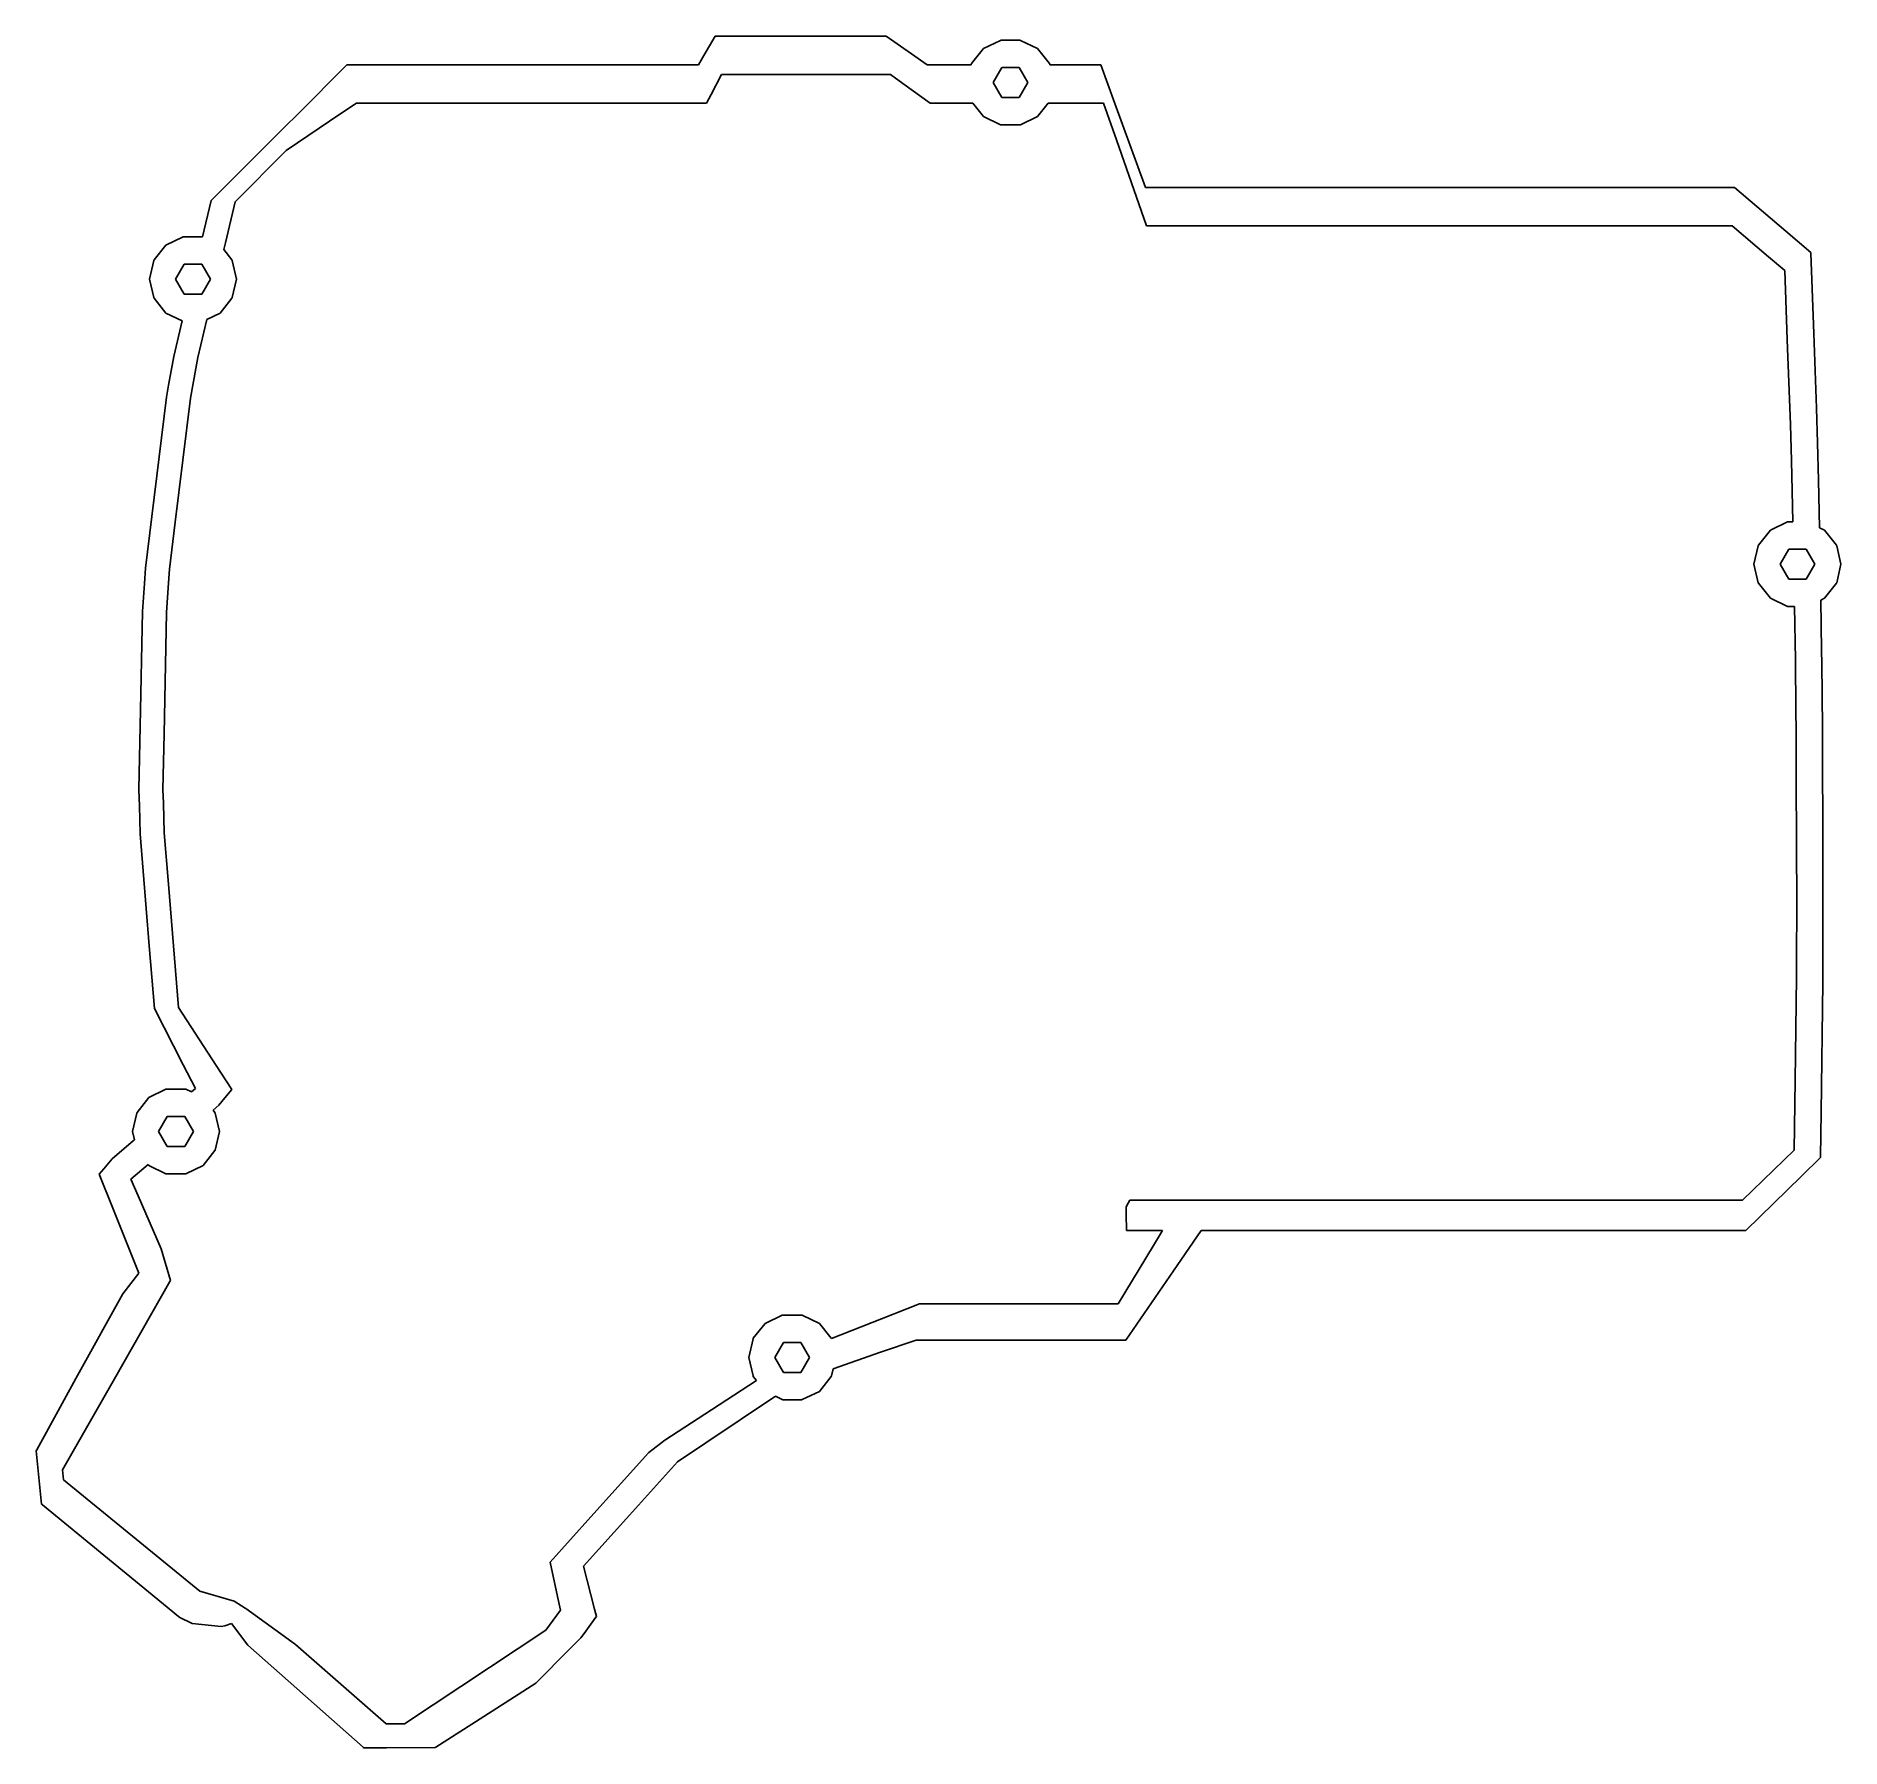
# Model space of a CAD drawing. Header units: metres. Extents: x -78 to 98, y -98 to 69.
import ezdxf

# ---------------------------------------------------------------- set-up
doc = ezdxf.new("R2010")
doc.units = ezdxf.units.M

msp = doc.modelspace()

# ---------------------------------------------------------------- linework, layer by layer
for p, q in [((-11.6977, 69.3884), (-12.8032, 67.4757)), ((-11.6667, 69.3884), (-11.6977, 69.3884)), ((-5.38895, 69.3884), (-11.6667, 69.3884)), ((-5.34591, 69.3884), (-5.38895, 69.3884)), ((5.02901, 69.3884), (-5.34591, 69.3884)), ((7.52981, 67.6393), (5.02901, 69.3884)), ((16.2326, 68.9689), (14.5587, 68.1627)), ((16.264, 68.984), (16.2326, 68.9689)), ((18.1568, 68.984), (16.264, 68.984)), ((18.1882, 68.9689), (18.1568, 68.984)), ((19.8621, 68.1627), (18.1882, 68.9689)), ((-12.8032, 67.4757), (-13.3276, 66.5684)), ((9.06085, 66.5684), (7.52981, 67.6393)), ((14.5587, 68.1627), (13.4003, 66.7102)), ((21.0205, 66.7102), (19.8621, 68.1627)), ((-47.7499, 66.5684), (-52.5957, 61.7119)), ((-47.7322, 66.5684), (-47.7499, 66.5684)), ((-44.1563, 66.5684), (-47.7322, 66.5684)), ((-32.1669, 66.5684), (-44.1563, 66.5684)), ((-31.5505, 66.5684), (-32.1669, 66.5684)), ((-31.528, 66.5684), (-31.5505, 66.5684)), ((-29.4624, 66.5684), (-31.528, 66.5684)), ((-25.0049, 66.5684), (-29.4624, 66.5684)), ((-13.3276, 66.5684), (-25.0049, 66.5684)), ((-12.0944, 63.6802), (-11.0685, 65.6429)), ((-11.0685, 65.6429), (0.48163, 65.6429)), ((0.48163, 65.6429), (5.46593, 65.6429)), ((5.46593, 65.6429), (6.67969, 64.7579)), ((13.3525, 66.5684), (9.06085, 66.5684)), ((13.3708, 66.6489), (13.3525, 66.5684)), ((13.3786, 66.6829), (13.3708, 66.6489)), ((13.4003, 66.7102), (13.3786, 66.6829)), ((15.5104, 64.8376), (16.3604, 66.3098)), ((16.3604, 66.3098), (18.0604, 66.3098)), ((18.0604, 66.3098), (18.9104, 64.8376)), ((21.0423, 66.6829), (21.0205, 66.7102)), ((21.05, 66.6489), (21.0423, 66.6829)), ((21.0684, 66.5684), (21.05, 66.6489)), ((26.0409, 66.5684), (21.0684, 66.5684)), ((27.4236, 62.7763), (26.0409, 66.5684)), ((-12.5425, 62.8229), (-12.0944, 63.6802)), ((6.67969, 64.7579), (9.33311, 62.8229)), ((16.3604, 63.3654), (15.5104, 64.8376)), ((18.9104, 64.8376), (18.0604, 63.3654)), ((-48.3249, 61.8009), (-46.8147, 62.8229)), ((-46.8147, 62.8229), (-34.2163, 62.8229)), ((-34.2163, 62.8229), (-34.2017, 62.8229)), ((-34.2017, 62.8229), (-31.2722, 62.8229)), ((-31.2722, 62.8229), (-29.2824, 62.8229)), ((-29.2824, 62.8229), (-28.718, 62.8229)), ((-28.718, 62.8229), (-16.2167, 62.8229)), ((-16.2167, 62.8229), (-12.5425, 62.8229)), ((9.33311, 62.8229), (13.5136, 62.8229)), ((13.5136, 62.8229), (14.5587, 61.5124)), ((18.0604, 63.3654), (16.3604, 63.3654)), ((19.8621, 61.5124), (20.9072, 62.8229)), ((20.9072, 62.8229), (21.0511, 62.8229)), ((21.0511, 62.8229), (26.3132, 62.8229)), ((26.3132, 62.8229), (27.5671, 59.2475)), ((30.4162, 54.5684), (27.4236, 62.7763)), ((-53.7753, 60.5298), (-61.0253, 53.2798)), ((-52.5957, 61.7119), (-53.7753, 60.5298)), ((-53.6753, 58.1797), (-48.3249, 61.8009)), ((14.5587, 61.5124), (16.2326, 60.7063)), ((16.2326, 60.7063), (16.264, 60.6912)), ((16.264, 60.6912), (18.1568, 60.6912)), ((18.1568, 60.6912), (18.1882, 60.7063)), ((18.1882, 60.7063), (19.8621, 61.5124)), ((27.5671, 59.2475), (30.5218, 50.8229)), ((-58.6753, 53.1797), (-53.6753, 58.1797)), ((-61.0253, 53.2798), (-61.8724, 49.7523)), ((-59.6398, 49.1633), (-58.6753, 53.1797)), ((36.1171, 54.5684), (30.4162, 54.5684)), ((47.5527, 54.5684), (36.1171, 54.5684)), ((48.5114, 54.5684), (47.5527, 54.5684)), ((48.5452, 54.5684), (48.5114, 54.5684)), ((50.4948, 54.5684), (48.5452, 54.5684)), ((56.3957, 54.5684), (50.4948, 54.5684)), ((69.7992, 54.5684), (56.3957, 54.5684)), ((70.7705, 54.5684), (69.7992, 54.5684)), ((82.1567, 54.5684), (70.7705, 54.5684)), ((82.192, 54.5684), (82.1567, 54.5684)), ((88.0659, 54.5684), (82.192, 54.5684)), ((93.0871, 50.2962), (88.0659, 54.5684)), ((-63.7838, 49.7372), (-65.4578, 48.931)), ((-63.7524, 49.7523), (-63.7838, 49.7372)), ((-61.8724, 49.7523), (-63.7524, 49.7523)), ((30.5218, 50.8229), (42.6686, 50.8229)), ((42.6686, 50.8229), (47.7925, 50.8229)), ((47.7925, 50.8229), (49.6936, 50.8229)), ((49.6936, 50.8229), (50.5892, 50.8229)), ((50.5892, 50.8229), (62.3852, 50.8229)), ((62.3852, 50.8229), (67.8267, 50.8229)), ((67.8267, 50.8229), (68.7158, 50.8229)), ((68.7158, 50.8229), (70.6075, 50.8229)), ((70.6075, 50.8229), (75.9268, 50.8229)), ((75.9268, 50.8229), (87.837, 50.8229)), ((87.837, 50.8229), (91.399, 47.7922)), ((95.5329, 48.2152), (93.0871, 50.2962)), ((-65.4578, 48.931), (-66.6162, 47.4784)), ((-59.8017, 48.4889), (-59.6398, 49.1633)), ((-58.9959, 47.4784), (-59.8017, 48.4889)), ((91.399, 47.7922), (92.9866, 46.4414)), ((95.535, 48.1593), (95.5329, 48.2152)), ((95.5361, 48.1275), (95.535, 48.1593)), ((95.8247, 40.2635), (95.5361, 48.1275)), ((-66.6456, 47.4172), (-67.0591, 45.6059)), ((-66.6379, 47.4512), (-66.6456, 47.4172)), ((-66.6162, 47.4784), (-66.6379, 47.4512)), ((-64.506, 45.6059), (-63.656, 47.0781)), ((-63.656, 47.0781), (-61.956, 47.0781)), ((-61.956, 47.0781), (-61.106, 45.6059)), ((-58.9742, 47.4512), (-58.9959, 47.4784)), ((-58.9664, 47.4172), (-58.9742, 47.4512)), ((-58.553, 45.6059), (-58.9664, 47.4172)), ((92.9866, 46.4414), (93.234, 39.7005)), ((-67.0591, 45.6059), (-66.6456, 43.7945)), ((-63.656, 44.1336), (-64.506, 45.6059)), ((-61.106, 45.6059), (-61.956, 44.1336)), ((-58.9664, 43.7945), (-58.553, 45.6059)), ((-66.6456, 43.7945), (-66.6379, 43.7606)), ((-66.6379, 43.7606), (-66.6162, 43.7333)), ((-66.6162, 43.7333), (-65.4578, 42.2807)), ((-61.956, 44.1336), (-63.656, 44.1336)), ((-60.1543, 42.2807), (-58.9959, 43.7333)), ((-58.9959, 43.7333), (-58.9742, 43.7606)), ((-58.9742, 43.7606), (-58.9664, 43.7945)), ((-65.4578, 42.2807), (-63.8522, 41.5075)), ((-63.8522, 41.5075), (-64.6868, 38.032)), ((-62.3368, 37.932), (-61.4413, 41.6609)), ((-61.4413, 41.6609), (-60.1543, 42.2807)), ((93.234, 39.7005), (93.236, 39.6463)), ((93.236, 39.6463), (93.5397, 31.3689)), ((96.0924, 32.9674), (95.8247, 40.2635)), ((-64.6868, 38.032), (-65.1914, 35.2088)), ((-62.5314, 36.8432), (-62.3368, 37.932)), ((-63.0474, 33.9563), (-62.5314, 36.8432)), ((-65.3974, 34.0563), (-66.8325, 22.3749)), ((-65.1914, 35.2088), (-65.3974, 34.0563)), ((-64.5417, 21.7935), (-63.0474, 33.9563)), ((96.1849, 29.5816), (96.0924, 32.9674)), ((93.5397, 31.3689), (93.637, 27.8074)), ((96.2846, 25.9322), (96.1849, 29.5816)), ((93.637, 27.8074), (93.7168, 24.8883)), ((93.7168, 24.8883), (93.7168, 24.8883)), ((93.7168, 24.8883), (93.774, 21.8389)), ((96.3723, 21.2625), (96.2846, 25.9322)), ((-66.8325, 22.3749), (-67.4552, 17.3062)), ((-65.1052, 17.2062), (-64.5417, 21.7935)), ((93.2512, 21.8238), (91.5773, 21.0177)), ((93.2826, 21.8389), (93.2512, 21.8238)), ((93.774, 21.8389), (93.2826, 21.8389)), ((96.8807, 21.0177), (96.3723, 21.2625)), ((90.3894, 19.5039), (89.976, 17.6925)), ((90.3972, 19.5378), (90.3894, 19.5039)), ((90.4189, 19.5651), (90.3972, 19.5378)), ((91.5773, 21.0177), (90.4189, 19.5651)), ((98.0391, 19.5651), (96.8807, 21.0177)), ((98.0608, 19.5378), (98.0391, 19.5651)), ((98.0686, 19.5039), (98.0608, 19.5378)), ((98.482, 17.6925), (98.0686, 19.5039)), ((89.976, 17.6925), (90.3894, 15.8812)), ((92.529, 17.6925), (93.379, 19.1648)), ((93.379, 16.2203), (92.529, 17.6925)), ((93.379, 19.1648), (95.079, 19.1648)), ((95.079, 19.1648), (95.929, 17.6925)), ((95.929, 17.6925), (95.079, 16.2203)), ((98.0686, 15.8812), (98.482, 17.6925)), ((-67.4552, 17.3062), (-67.5611, 15.8045)), ((-65.1995, 15.8687), (-65.1052, 17.2062)), ((95.079, 16.2203), (93.379, 16.2203)), ((-67.5611, 15.8045), (-67.7541, 13.0653)), ((-65.4041, 12.9653), (-65.1995, 15.8687)), ((90.3894, 15.8812), (90.3972, 15.8472)), ((90.3972, 15.8472), (90.4189, 15.82)), ((90.4189, 15.82), (91.5773, 14.3674)), ((91.5773, 14.3674), (93.2512, 13.5613)), ((96.5051, 14.1865), (96.8807, 14.3674)), ((96.5973, 9.27837), (96.5051, 14.1865)), ((96.8807, 14.3674), (98.0391, 15.82)), ((98.0391, 15.82), (98.0608, 15.8472)), ((98.0608, 15.8472), (98.0686, 15.8812)), ((-67.7541, 13.0653), (-67.9783, 1.83837)), ((-65.6418, 1.06528), (-65.4041, 12.9653)), ((93.2512, 13.5613), (93.2826, 13.5461)), ((93.2826, 13.5461), (93.9297, 13.5461)), ((93.9297, 13.5461), (94.0276, 8.33074)), ((96.5988, 9.19665), (96.5973, 9.27837)), ((96.5991, 9.1821), (96.5988, 9.19665)), ((96.6113, 8.04835), (96.5991, 9.1821)), ((94.0276, 8.33074), (94.0276, 8.33073)), ((94.0276, 8.33073), (94.0812, 3.34967)), ((96.6799, 1.67764), (96.6113, 8.04835)), ((-67.9783, 1.83837), (-68.1013, -4.31655)), ((94.0812, 3.34967), (94.1021, 1.41787)), ((-65.7501, -4.35653), (-65.6418, 1.06528)), ((94.1021, 1.41787), (94.1167, -3.38367)), ((96.6802, 1.58321), (96.6799, 1.67764)), ((96.6802, 1.57774), (96.6802, 1.58321)), ((96.7193, -11.2442), (96.6802, 1.57774)), ((96.6802, 1.57774), (96.6802, 1.57774)), ((96.6802, 1.57774), (96.6802, 1.57774)), ((94.1167, -3.38367), (94.1545, -15.7642)), ((-68.1013, -4.31655), (-68.1013, -4.41655)), ((-68.1013, -4.41655), (-68.055, -5.95844)), ((-65.7101, -5.68742), (-65.7501, -4.35653)), ((-68.055, -5.95844), (-67.9727, -8.7022)), ((-65.6227, -8.60219), (-65.7101, -5.68742)), ((-67.9727, -8.7022), (-67.0883, -19.6564)), ((-65.2174, -13.6229), (-65.6227, -8.60219)), ((96.7193, -15.6134), (96.7193, -11.2442)), ((-64.2412, -25.7123), (-65.2174, -13.6229)), ((94.1545, -15.7642), (94.1309, -20.9099)), ((96.7193, -15.9626), (96.7193, -15.6134)), ((96.7193, -15.6134), (96.7193, -15.6134)), ((96.7193, -18.5728), (96.7193, -15.9626)), ((96.6982, -23.2878), (96.7193, -18.6749)), ((96.7193, -18.6749), (96.7193, -18.5728)), ((-67.0883, -19.6564), (-66.5912, -25.8123)), ((94.1309, -20.9099), (94.1225, -22.7497)), ((94.1225, -22.7497), (93.9977, -32.8599)), ((96.5418, -35.9649), (96.6982, -23.2878)), ((-66.5912, -25.8123), (-63.7548, -31.3073)), ((-60.5542, -31.378), (-64.2412, -25.7123)), ((-63.7548, -31.3073), (-62.5506, -33.64)), ((-59.023, -33.7309), (-60.5542, -31.378)), ((93.9977, -32.8599), (93.9138, -39.6635)), ((-67.1246, -34.5194), (-68.283, -35.972)), ((-65.4507, -33.7133), (-67.1246, -34.5194)), ((-65.4193, -33.6982), (-65.4507, -33.7133)), ((-63.5265, -33.6982), (-65.4193, -33.6982)), ((-63.4951, -33.7133), (-63.5265, -33.6982)), ((-62.9505, -33.9755), (-63.4951, -33.7133)), ((-62.5506, -33.64), (-62.9505, -33.9755)), ((-60.8479, -35.7398), (-60.2789, -35.2623)), ((-60.2789, -35.2623), (-59.6915, -34.546)), ((-59.6915, -34.546), (-59.023, -33.7309)), ((-59.023, -33.7309), (-59.023, -33.7309)), ((-68.3125, -36.0332), (-68.7259, -37.8445)), ((-68.3047, -35.9992), (-68.3125, -36.0332)), ((-68.283, -35.972), (-68.3047, -35.9992)), ((-66.1729, -37.8445), (-65.3229, -36.3723)), ((-65.3229, -36.3723), (-63.6229, -36.3723)), ((-63.6229, -36.3723), (-62.7729, -37.8445)), ((-60.6628, -35.972), (-60.8479, -35.7398)), ((-60.641, -35.9992), (-60.6628, -35.972)), ((-60.6333, -36.0332), (-60.641, -35.9992)), ((-60.2199, -37.8445), (-60.6333, -36.0332)), ((96.488, -40.3247), (96.5418, -35.9649)), ((-68.6259, -38.7378), (-70.7283, -40.5019)), ((-68.7259, -37.8445), (-68.5387, -38.6646)), ((-68.5387, -38.6646), (-68.6259, -38.7378)), ((-65.3229, -39.3168), (-66.1729, -37.8445)), ((-62.7729, -37.8445), (-63.6229, -39.3168)), ((-60.6333, -39.6559), (-60.2199, -37.8445)), ((-70.7283, -40.5019), (-71.5315, -41.4813)), ((-63.6229, -39.3168), (-65.3229, -39.3168)), ((-61.8212, -41.1697), (-60.6628, -39.7171)), ((-60.6628, -39.7171), (-60.641, -39.6899)), ((-60.641, -39.6899), (-60.6333, -39.6559)), ((93.9138, -39.6635), (91.8943, -41.6298)), ((94.6141, -42.2216), (96.4871, -40.398)), ((96.4871, -40.398), (96.488, -40.3247)), ((-71.5315, -41.4814), (-71.9842, -42.0333)), ((-71.9842, -42.0333), (-70.5929, -45.5264)), ((-71.5315, -41.4813), (-71.5315, -41.4814)), ((-68.9045, -42.5), (-67.2025, -41.0719)), ((-67.2025, -41.0719), (-67.1246, -41.1697)), ((-67.1246, -41.1697), (-65.4507, -41.9758)), ((-65.4507, -41.9758), (-65.4193, -41.9909)), ((-65.4193, -41.9909), (-63.5265, -41.9909)), ((-63.5265, -41.9909), (-63.4951, -41.9758)), ((-63.4951, -41.9758), (-61.8212, -41.1697)), ((91.8943, -41.6298), (88.8643, -44.5802)), ((89.1653, -47.5272), (94.6141, -42.2216)), ((-68.1825, -44.1509), (-68.9045, -42.5)), ((-65.9137, -49.3384), (-68.1825, -44.1509)), ((-70.5929, -45.5264), (-68.1241, -51.725)), ((28.7247, -44.8708), (28.5266, -45.2163)), ((28.5266, -45.2163), (28.5273, -45.2492)), ((28.5273, -45.2492), (28.5411, -45.9558)), ((28.8913, -44.5802), (28.7247, -44.8708)), ((36.7947, -44.5802), (28.8913, -44.5802)), ((36.8434, -44.5802), (36.7947, -44.5802)), ((46.1334, -44.5802), (36.8434, -44.5802)), ((47.7639, -44.5802), (46.1334, -44.5802)), ((50.2772, -44.5802), (47.7639, -44.5802)), ((56.9425, -44.5802), (50.2772, -44.5802)), ((57.0024, -44.5802), (56.9425, -44.5802)), ((67.5101, -44.5802), (57.0024, -44.5802)), ((70.1085, -44.5802), (67.5101, -44.5802)), ((71.6649, -44.5802), (70.1085, -44.5802)), ((81.6739, -44.5802), (71.6649, -44.5802)), ((88.8643, -44.5802), (81.6739, -44.5802)), ((28.5411, -45.9558), (28.5712, -47.4925)), ((28.5712, -47.4925), (28.5719, -47.5272)), ((28.5719, -47.5272), (28.5719, -47.5272)), ((28.5719, -47.5272), (28.6363, -47.5272)), ((28.6363, -47.5272), (32.0808, -47.5272)), ((32.0808, -47.5272), (31.1866, -49.0057)), ((33.5332, -50.9439), (35.8805, -47.5272)), ((35.8805, -47.5272), (41.1971, -47.5272)), ((41.1971, -47.5272), (41.2798, -47.5272)), ((41.2798, -47.5272), (45.8475, -47.5272)), ((45.8475, -47.5272), (49.0425, -47.5272)), ((49.0425, -47.5272), (49.1179, -47.5272)), ((49.1179, -47.5272), (50.212, -47.5272)), ((50.212, -47.5272), (63.4296, -47.5272)), ((63.4296, -47.5272), (63.5084, -47.5272)), ((63.5084, -47.5272), (68.5449, -47.5272)), ((68.5449, -47.5272), (71.8278, -47.5272)), ((71.8278, -47.5272), (75.9226, -47.5272)), ((75.9226, -47.5272), (76.0053, -47.5272)), ((76.0053, -47.5272), (89.1653, -47.5272)), ((-65.0226, -52.4147), (-65.9137, -49.3384)), ((31.1866, -49.0057), (27.7381, -54.708)), ((28.5061, -58.2612), (33.5332, -50.9439)), ((-70.4915, -62.0412), (-65.0789, -52.5139)), ((-68.1241, -51.725), (-69.6862, -53.7243)), ((-65.0789, -52.5139), (-65.0226, -52.4147)), ((-69.6862, -53.7243), (-74.2664, -62.0319)), ((-69.6862, -53.7243), (-69.6862, -53.7243)), ((8.30428, -54.708), (4.58413, -56.1789)), ((20.5038, -54.708), (8.30428, -54.708)), ((27.7381, -54.708), (20.5038, -54.708)), ((-5.13307, -55.8247), (-6.807, -56.6308)), ((-5.10167, -55.8095), (-5.13307, -55.8247)), ((-3.2089, -55.8095), (-5.10167, -55.8095)), ((-3.1775, -55.8247), (-3.2089, -55.8095)), ((-1.50357, -56.6308), (-3.1775, -55.8247)), ((4.58389, -56.179), (-0.3216, -58.1187)), ((4.58413, -56.1789), (4.58389, -56.179)), ((-7.99488, -58.1446), (-8.4083, -59.9559)), ((-7.98712, -58.1106), (-7.99488, -58.1446)), ((-7.9654, -58.0834), (-7.98712, -58.1106)), ((-6.807, -56.6308), (-7.9654, -58.0834)), ((-0.34518, -58.0834), (-1.50357, -56.6308)), ((-0.32345, -58.1106), (-0.34518, -58.0834)), ((-0.3216, -58.1187), (-0.32345, -58.1106)), ((4.49409, -59.4589), (7.96813, -58.2612)), ((7.96813, -58.2612), (28.5061, -58.2612)), ((-8.4083, -59.9559), (-7.99488, -61.7673)), ((-5.85529, -59.9559), (-5.00529, -58.4837)), ((-5.00529, -61.4282), (-5.85529, -59.9559)), ((-5.00529, -58.4837), (-3.30529, -58.4837)), ((-3.30529, -58.4837), (-2.45529, -59.9559)), ((-2.45529, -59.9559), (-3.30529, -61.4282)), ((-0.15462, -61.0616), (4.49409, -59.4589)), ((-7.99488, -61.7673), (-7.98712, -61.8012)), ((-7.98712, -61.8012), (-7.9654, -61.8285)), ((-3.30529, -61.4282), (-5.00529, -61.4282)), ((-0.34518, -61.8285), (-0.32345, -61.8012)), ((-0.32345, -61.8012), (-0.31569, -61.7673)), ((-0.31569, -61.7673), (-0.15462, -61.0616)), ((-74.2664, -62.0319), (-78.105, -68.9944)), ((-75.5679, -70.9767), (-70.4915, -62.0412)), ((-7.64652, -62.2283), (-12.0534, -65.0922)), ((-7.9654, -61.8285), (-7.64652, -62.2283)), ((-3.1775, -64.0872), (-1.50357, -63.2811)), ((-1.50357, -63.2811), (-0.34518, -61.8285)), ((-12.0537, -65.0924), (-16.6278, -68.0649)), ((-12.6075, -68.3176), (-5.79802, -63.767)), ((-12.0534, -65.0922), (-12.0537, -65.0924)), ((-5.79802, -63.767), (-5.13307, -64.0872)), ((-5.13307, -64.0872), (-5.10167, -64.1023)), ((-5.10167, -64.1023), (-3.2089, -64.1023)), ((-3.2089, -64.1023), (-3.1775, -64.0872)), ((-17.4603, -68.7004), (-18.2021, -69.2666)), ((-16.6278, -68.0649), (-17.4603, -68.7004)), ((-15.3766, -70.1681), (-12.6078, -68.3178)), ((-12.6078, -68.3178), (-12.6075, -68.3176)), ((-78.105, -68.9944), (-78.1647, -69.1027)), ((-78.1647, -69.1027), (-77.8633, -72.0262)), ((-78.105, -68.9944), (-78.105, -68.9944)), ((-18.2252, -69.2923), (-23.8597, -75.55)), ((-20.1, -75.414), (-15.3766, -70.1681)), ((-18.2021, -69.2666), (-18.2252, -69.2923)), ((-77.8633, -72.0262), (-77.6271, -74.3172)), ((-75.4751, -71.9343), (-75.5679, -70.9767)), ((-75.5679, -70.9767), (-75.5679, -70.9767)), ((-62.1449, -82.8523), (-75.4751, -71.9343)), ((-77.6271, -74.3172), (-77.5628, -74.37)), ((-77.5628, -74.37), (-77.5497, -74.3808)), ((-77.5497, -74.3808), (-77.5497, -74.3808)), ((-77.5497, -74.3808), (-67.1601, -82.9132)), ((-23.8597, -75.55), (-27.8545, -79.9867)), ((-24.5798, -80.3893), (-20.1, -75.414)), ((-27.8545, -79.9867), (-27.8545, -79.9867)), ((-27.8545, -79.9867), (-27.1242, -83.3762)), ((-23.4953, -84.6136), (-24.5798, -80.3893)), ((-67.1601, -82.9132), (-64.2342, -85.3161)), ((-58.7876, -83.8283), (-62.1449, -82.8523)), ((-57.686, -84.4933), (-58.7876, -83.8283)), ((-57.6461, -84.5223), (-57.686, -84.4933)), ((-54.8084, -86.584), (-57.6461, -84.5223)), ((-26.8419, -84.6863), (-28.2628, -86.642)), ((-27.1242, -83.3762), (-26.8419, -84.6863)), ((-23.3149, -85.3163), (-23.4953, -84.6136)), ((-64.2342, -85.3161), (-64.2342, -85.3161)), ((-64.2342, -85.3161), (-64.1752, -85.3645)), ((-64.1752, -85.3645), (-64.1568, -85.3797)), ((-64.1568, -85.3797), (-62.8946, -85.9969)), ((-62.8946, -85.9969), (-60.0545, -86.3138)), ((-60.0545, -86.3138), (-59.6946, -86.2334)), ((-59.6946, -86.2334), (-59.0471, -86.0059)), ((-59.0471, -86.0059), (-57.457, -88.1232)), ((-24.5381, -86.9999), (-23.3642, -85.3841)), ((-23.3642, -85.3841), (-23.3573, -85.3747)), ((-23.3642, -85.3841), (-23.3642, -85.3841)), ((-23.3642, -85.3841), (-23.3642, -85.3841)), ((-23.3573, -85.3747), (-23.3149, -85.3163)), ((-57.457, -88.1232), (-46.1562, -98.1151)), ((-52.778, -88.0591), (-54.8084, -86.584)), ((-43.8878, -95.8369), (-52.778, -88.0591)), ((-52.778, -88.0591), (-52.778, -88.0591)), ((-28.2628, -86.642), (-42.1059, -95.8129)), ((-25.9215, -88.4998), (-24.8352, -87.4089)), ((-24.8352, -87.4089), (-24.5381, -86.9999)), ((-24.8352, -87.4089), (-24.8352, -87.4089)), ((-29.2467, -91.8394), (-25.9215, -88.4998)), ((-34.3335, -95.1), (-29.2467, -91.8394)), ((-39.0392, -98.1163), (-34.3335, -95.1)), ((-42.1059, -95.8129), (-43.8878, -95.8369)), ((-46.1562, -98.1151), (-46.1562, -98.1151)), ((-46.1562, -98.1151), (-46.1376, -98.1316)), ((-46.1376, -98.1316), (-46.0791, -98.1833)), ((-46.0791, -98.1833), (-43.873, -98.1728)), ((-43.873, -98.1728), (-39.0919, -98.1501)), ((-39.0919, -98.1501), (-39.0392, -98.1163))]:
    msp.add_line(p, q)

doc.saveas('drawing.dxf')
